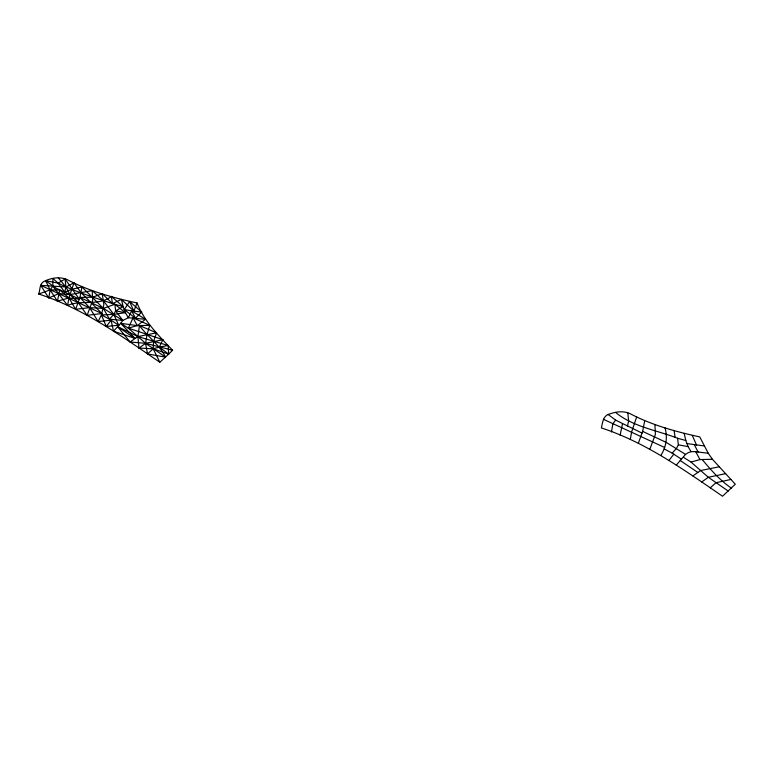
<?xml version="1.0" encoding="UTF-8"?>
<svg xmlns="http://www.w3.org/2000/svg" width="774" height="774" viewBox="0 0 774 774"><rect width="100%" height="100%" fill="white"/><g stroke="black" fill="none" stroke-linecap="round" stroke-linejoin="round"><path stroke-width="1.16" d="M159.831 362.261L153.204 348.803L153.629 341.344L156.571 332.81L139.455 325.573L137.907 336.584L138.962 348.077L153.204 348.803L168.664 354.144L172.583 350.264C158.951 335.858 144.457 321.781 137.046 302.963C113.11 297.729 89.049 291.179 67.319 279.685C59.695 276.299 50.997 277.924 43.779 281.513C39.222 284.261 40.345 289.747 38.7 294.004C83.253 308.526 121.566 336.08 159.831 362.261L168.664 354.144L168.21 345.494L137.907 336.584L117.542 326.589L130.109 341.992L145.609 343.327L172.583 350.264M45.598 280.681L58.098 283.139L65.113 279.037L79.354 299.161L68.934 297.913L57.411 301.221L50.126 289.882L45.598 280.681L56.183 288.247L64.784 292.146L71.827 289.273L81.967 286.961L79.915 297.429L75.639 309.3L89.61 307.636L103.348 308.371L114.881 304.308L123.095 306.572L125.407 312.677L128.349 317.737L145.522 319.294L137.269 325.622L128.31 328.118L120.705 323.319L113.517 331.204L135.092 338.47L137.907 336.584L156.571 332.81M644.684 420.921L642.633 431.379L638.356 443.25M113.517 331.204L111.079 320.243L98.105 321.529L89.61 307.636L79.915 297.429L92.725 297.187L102.207 293.636L103.851 304.685L101.404 314.921L106.261 326.493L118.703 325.254L113.778 314.399L103.31 300.612L92.193 290.598L70.047 294.604L58.805 293.607L48.791 297.961L50.126 289.882L52.893 286.148L52.855 278.437L58.098 283.139L64.784 292.146L79.354 299.161M611.508 431.911L612.844 423.842L615.611 420.108L642.072 433.121M98.105 321.529L101.404 314.921L109.482 319.188L113.778 314.399L115.655 310.877L123.095 306.572L111.35 296.423C98.424 306.456 81.638 299.374 67.59 305.459L68.934 297.913L73.965 282.887L81.115 292.707L101.897 313.518L87.104 315.357L78.145 302.411L70.047 294.604L65.906 286.961L58.292 277.847M630.307 439.409L631.652 431.873L636.683 416.838M57.411 301.221L59.733 290.008L50.126 289.882L38.7 294.004M620.129 435.172L622.451 423.968M64.784 292.146L65.906 286.961L65.113 279.037M627.501 426.097L628.623 420.921L627.83 412.987M660.822 455.48C666.162 447.178 667.817 437.087 664.924 427.596M165.539 357.124L145.609 343.327L128.31 328.118L133.06 317.843L149.711 325.341L147.041 334.503L145.609 343.327L147.495 353.95L165.539 357.124C159.492 344.546 147.524 336.69 139.455 325.573M124.256 309.619L135.46 318.201L141.729 312.028L129.587 301.531L124.256 309.619L133.863 311.177L137.046 302.963M87.104 315.357L92.696 300.312L92.193 290.598M649.821 449.307L655.414 434.272L654.91 424.558M145.522 319.294L131.657 310.896L128.349 317.737L122.834 320.446L120.705 323.319L135.092 338.47L130.109 341.992M128.31 328.118L162.888 339.699L159.309 347.062L153.204 348.803L147.495 353.95M615.572 412.397C632.919 426.842 656.942 430.189 677.598 438.258L678.372 444.827L676.495 448.349L672.2 453.138L664.121 448.881M676.234 465.155L685.551 454.396L688.173 452.713L691.066 451.687L694.471 451.6L708.239 453.245L712.428 459.292L735.3 484.214L722.548 496.221C684.264 470.05 645.98 442.476 601.417 427.954C602.617 422.352 603.11 415.183 610.144 413.8C616.568 411.575 623.651 410.762 630.036 413.645C651.766 425.129 675.828 431.679 699.764 436.913L708.239 453.245M106.261 326.493L111.079 320.243M668.978 460.453L673.796 454.193M710.213 487.901L715.921 482.753L730.927 479.445M138.962 348.077L145.609 343.327L162.888 339.699M701.679 482.028L708.326 477.277L725.606 473.659M692.827 475.942L700.625 470.534L719.288 466.761M73.965 282.887L65.906 286.961L40.703 285.345L48.791 297.961M58.098 283.139C75.397 291.798 94.118 297.448 112.443 303.572L121.45 299.432L133.863 311.177L141.729 312.028M683.423 457.27L691.027 462.068L699.986 459.572L712.428 459.292M168.21 345.494L159.309 347.062L168.664 354.144M102.207 293.636L112.443 303.572L114.881 304.308L125.407 312.677L113.778 314.399L101.404 314.921M120.705 323.319L137.269 325.622L149.711 325.341M81.967 286.961L103.348 308.371L109.482 319.188L122.834 320.446L115.655 310.877L114.881 304.308M686.973 443.579L704.446 445.979M125.407 312.677L115.655 310.877M691.066 451.687L688.125 446.627L678.372 444.827M677.598 438.258L685.812 440.522L688.125 446.627M642.633 431.379L666.066 442.322L685.551 454.396M79.915 297.429L103.348 308.371L122.834 320.446M664.614 447.469L603.42 419.295M101.897 313.518L40.703 285.345M672.2 453.138L681.42 459.214M109.482 319.188L118.703 325.254M728.257 491.074L708.326 477.277L691.027 462.068M680.259 460.549L697.809 472.43M117.542 326.589L135.092 338.47M608.316 414.632L615.611 420.108M731.382 488.104C720.004 480.431 710.948 469.953 702.173 459.524M59.733 290.008L68.934 297.913L75.639 309.3M52.893 286.148L67.59 305.459M695.778 451.793L699.986 459.572M133.06 317.843L137.269 325.622M694.375 444.847L698.177 452.151M131.657 310.896L135.46 318.201M692.304 435.481L696.581 445.127M129.587 301.531L133.863 311.177M684.168 433.382L685.812 440.522M121.45 299.432L123.095 306.572M674.067 430.373L675.16 437.533M111.35 296.423L112.443 303.572"/></g></svg>
